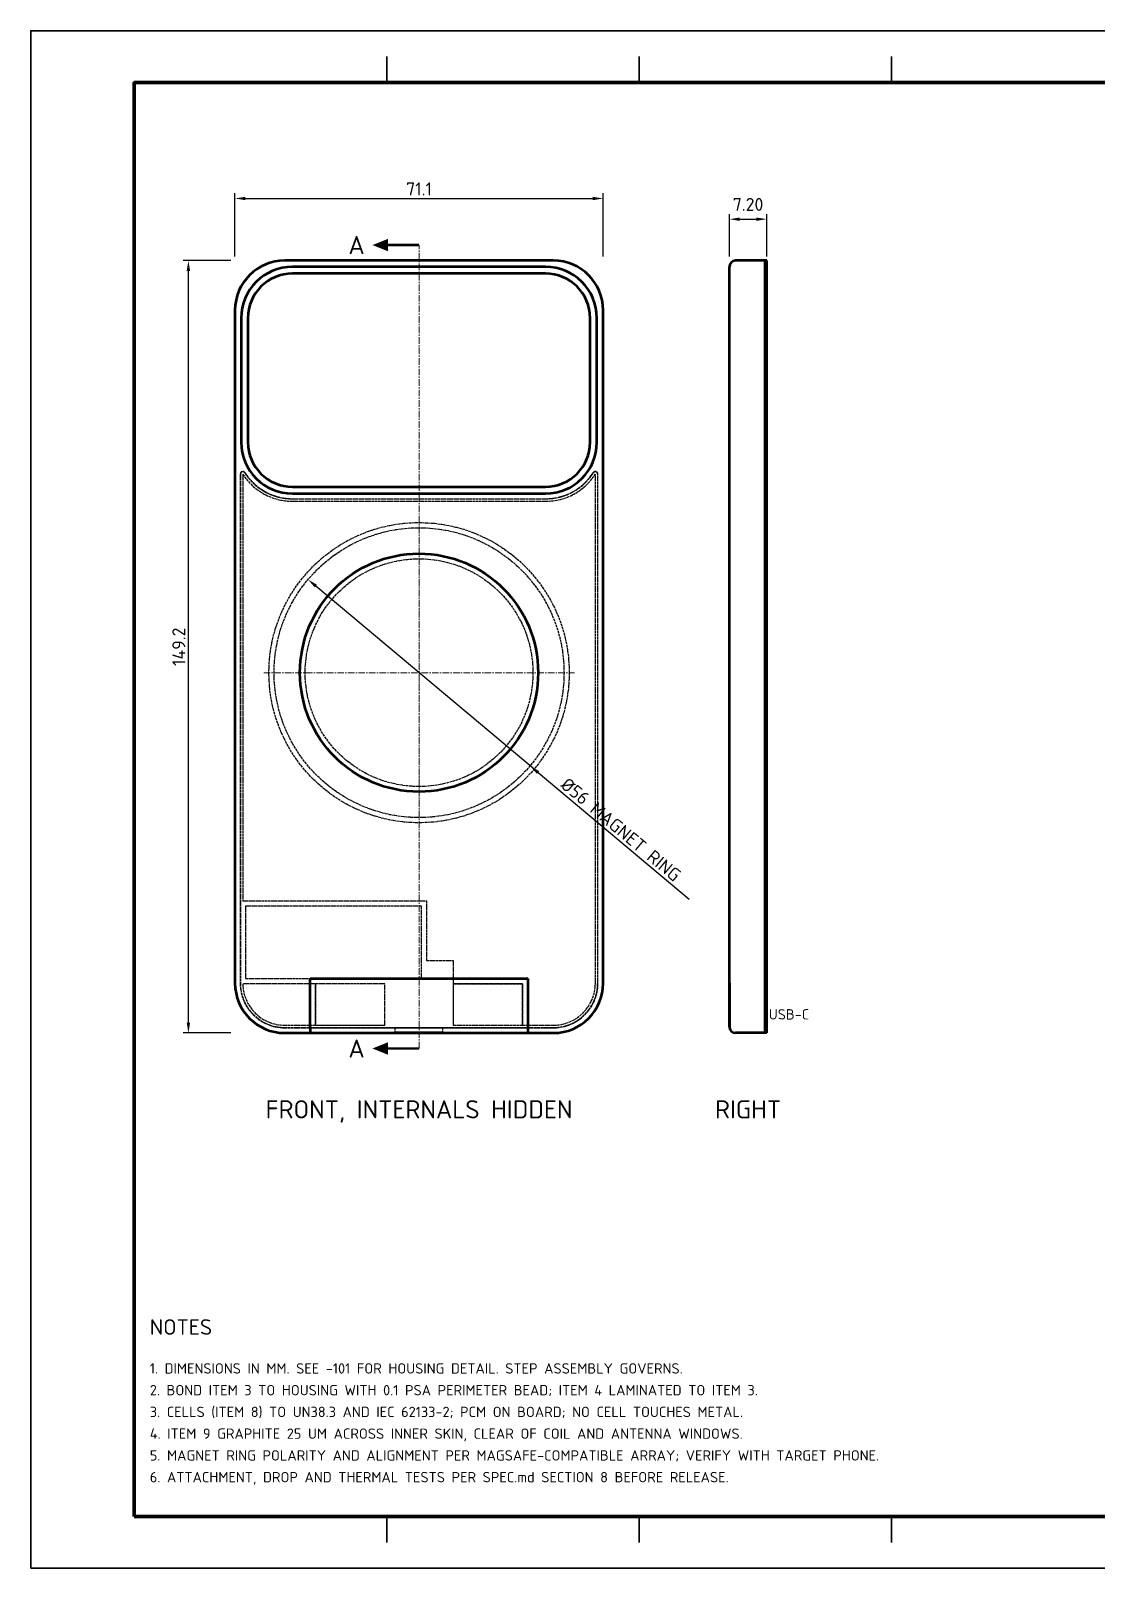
# Model space of a CAD drawing. Header units: millimetres. Extents: x 0 to 420, y 0 to 297.
# Drawn here: x 0 to 205.8, y 0 to 297 of the extents above; entities that cross this region are included whole.
import ezdxf
from ezdxf.enums import TextEntityAlignment as Align

# ---------------------------------------------------------------- set-up
doc = ezdxf.new("R2010")
doc.units = ezdxf.units.MM
doc.header["$LTSCALE"] = 0.4
doc.linetypes.add('CENTER', pattern=[5.08, 3.175, -0.635, 0.635, -0.635])
doc.linetypes.add('DASHED', pattern=[1.524, 1.27, -0.254])
for name, color, linetype, lineweight in [('BORDER', 7, 'CONTINUOUS', 70), ('CENTER', 1, 'CENTER', 18), ('DIM', 4, 'CONTINUOUS', 18), ('HIDDEN', 8, 'DASHED', 25), ('OUTLINE', 7, 'CONTINUOUS', 50), ('SECTION', 7, 'CONTINUOUS', 50), ('TEXT', 7, 'CONTINUOUS', 25), ('TITLE', 7, 'CONTINUOUS', 35)]:
    doc.layers.add(name, color=color, linetype=linetype, lineweight=lineweight)
doc.styles.add('KHENSU', font='isocpeur.ttf')
doc.dimstyles.new('KHENSU', dxfattribs={"dimtxt": 2.5, "dimasz": 2, "dimexe": 1, "dimexo": 0.8, "dimgap": 0.6, "dimtad": 1, "dimdsep": 46, "dimtxsty": 'KHENSU', "dimcen": -1.5, "dimclrd": 4, "dimclre": 4, "dimclrt": 7, "dimazin": 3, "dimtfac": 1, "dimtmove": 2, "dimatfit": 3})

msp = doc.modelspace()

# ---------------------------------------------------------------- linework, layer by layer
at = {"layer": 'BORDER'}
msp.add_lwpolyline([(20, 10), (410, 10), (410, 287), (20, 287)], close=True, dxfattribs=at)
at = {"layer": 'CENTER'}
for p, q in [((75, 100.4), (75, 255.6)), ((75, 143), (75, 203)), ((45, 173), (105, 173))]:
    msp.add_line(p, q, dxfattribs=at)
at = {"layer": 'HIDDEN'}
for p, q in [((100.95, 252.6), (49.05, 252.6)), ((100.95, 252.6), (49.05, 252.6)), ((99.45, 250.1), (50.55, 250.1)), ((99.45, 250.1), (50.55, 250.1)), ((99.45, 250.1), (50.55, 250.1)), ((39.45, 243), (39.45, 113)), ((39.45, 243), (39.45, 113)), ((39.45, 243), (39.45, 113)), ((41.95, 241.5), (41.95, 217.5)), ((41.95, 241.5), (41.95, 217.5)), ((41.95, 241.5), (41.95, 217.5)), ((108.05, 217.5), (108.05, 241.5)), ((108.05, 217.5), (108.05, 241.5)), ((108.05, 217.5), (108.05, 241.5)), ((110.55, 113), (110.55, 243)), ((110.55, 113), (110.55, 243)), ((110.55, 113), (110.55, 243)), ((40.45, 211.359), (40.45, 113)), ((40.45, 211.359), (40.45, 113)), ((40.5, 211.359), (40.5, 113)), ((40.5, 211.359), (40.5, 113)), ((40.95, 211.359), (40.95, 128.9)), ((40.95, 211.359), (40.95, 128.9)), ((109.05, 113), (109.05, 211.359)), ((109.05, 113), (109.05, 211.359)), ((109.5, 113), (109.5, 211.359)), ((109.5, 113), (109.5, 211.359)), ((109.55, 113), (109.55, 211.359)), ((109.55, 113), (109.55, 211.359)), ((50.55, 208.9), (99.45, 208.9)), ((50.55, 208.9), (99.45, 208.9)), ((50.55, 208.9), (99.45, 208.9)), ((50.55, 206.604), (99.45, 206.604)), ((50.55, 206.604), (99.45, 206.604)), ((50.55, 206.554), (99.45, 206.554)), ((50.55, 206.554), (99.45, 206.554)), ((50.55, 206.104), (99.45, 206.104)), ((50.55, 206.104), (99.45, 206.104)), ((40.95, 128.9), (76.45, 128.9)), ((40.95, 128.9), (76.45, 128.9)), ((75.45, 127.9), (41.45, 127.9)), ((75.45, 127.9), (41.45, 127.9)), ((41.45, 127.9), (41.45, 113.9)), ((41.45, 127.9), (41.45, 113.9)), ((75.45, 113.9), (75.45, 127.9)), ((75.45, 113.9), (75.45, 127.9)), ((76.45, 128.9), (76.45, 117.4)), ((76.45, 128.9), (76.45, 117.4)), ((76.45, 117.4), (81.6, 117.4)), ((76.45, 117.4), (81.6, 117.4)), ((81.6, 117.4), (81.6, 104.9)), ((81.6, 117.4), (81.6, 112.9)), ((55, 112.9), (40.951, 112.9)), ((68.4, 112.9), (40.951, 112.9)), ((41.45, 113.9), (75.45, 113.9)), ((41.45, 113.9), (75.45, 113.9)), ((54, 104.4), (54, 113.9)), ((54, 113.9), (96, 113.9)), ((54, 104.4), (54, 113.9)), ((54, 113.9), (96, 113.9)), ((55, 104.9), (55, 112.9)), ((55, 112.9), (55, 104.9)), ((68.4, 112.9), (55, 112.9)), ((68.4, 104.9), (68.4, 112.9)), ((68.4, 104.9), (68.4, 112.9)), ((81.6, 112.9), (81.6, 104.9)), ((95, 112.9), (81.6, 112.9)), ((81.6, 112.9), (95, 112.9)), ((95, 104.9), (95, 112.9)), ((95, 112.9), (95, 104.9)), ((96, 113.9), (96, 104.4)), ((96, 113.9), (96, 104.4)), ((49.05, 104.9), (55, 104.9)), ((49.05, 104.9), (68.4, 104.9)), ((49.05, 104.45), (100.95, 104.45)), ((49.05, 104.45), (100.95, 104.45)), ((49.05, 104.4), (100.95, 104.4)), ((49.05, 104.4), (54, 104.4)), ((54, 104.4), (54, 103.4)), ((54, 104.4), (96, 104.4)), ((54, 104.4), (54, 103.4)), ((54, 104.4), (96, 104.4)), ((54, 104.4), (96, 104.4)), ((55, 104.9), (68.4, 104.9)), ((79.6, 104.4), (70.4, 104.4)), ((70.4, 103.4), (70.4, 104.4)), ((70.4, 103.4), (70.4, 104.4)), ((70.4, 104.4), (79.6, 104.4)), ((79.6, 103.4), (79.6, 104.4)), ((79.6, 103.4), (79.6, 104.4)), ((81.6, 104.9), (95, 104.9)), ((81.6, 104.9), (100.95, 104.9)), ((95, 104.9), (100.95, 104.9)), ((96, 103.4), (96, 104.4)), ((96, 104.4), (100.95, 104.4)), ((96, 103.4), (96, 104.4)), ((49.05, 103.4), (100.95, 103.4)), ((49.05, 103.4), (100.95, 103.4)), ((54, 103.4), (96, 103.4)), ((54, 103.4), (96, 103.4)), ((70.4, 103.4), (79.6, 103.4)), ((70.4, 103.4), (79.6, 103.4))]:
    msp.add_line(p, q, dxfattribs=at)
for radius in [29, 29, 29, 29, 28, 28, 23, 23, 23, 23, 22, 22]:
    msp.add_circle((75, 173), radius, dxfattribs=at)
for centre, radius, start, end in [((49.05, 243), 9.6, 90, 180), ((49.05, 243), 9.6, 90, 180), ((49.05, 243), 9.6, 90, 180), ((100.95, 243), 9.6, 0, 90), ((100.95, 243), 9.6, 0, 90), ((100.95, 243), 9.6, 0, 90), ((50.55, 241.5), 8.6, 90, 180), ((50.55, 241.5), 8.6, 90, 180), ((50.55, 241.5), 8.6, 90, 180), ((99.45, 241.5), 8.6, 0, 90), ((99.45, 241.5), 8.6, 0, 90), ((99.45, 241.5), 8.6, 0, 90), ((50.55, 217.5), 8.6, 180, -90), ((50.55, 217.5), 8.6, 180, -90), ((50.55, 217.5), 8.6, 180, -90), ((99.45, 217.5), 8.6, -90, 0), ((99.45, 217.5), 8.6, -90, 0), ((99.45, 217.5), 8.6, -90, 0), ((40.95, 211.359), 0.5, 32.60668, 180), ((40.95, 211.359), 0.5, 32.60668, 180), ((40.95, 211.359), 0.45, 32.60668, 180), ((40.95, 211.359), 0.45, 32.60668, 180), ((50.55, 217.5), 11.396, -147.39332, -90), ((50.55, 217.5), 11.396, -147.39332, -90), ((50.55, 217.5), 10.946, -147.39332, -90), ((50.55, 217.5), 10.946, -147.39332, -90), ((50.55, 217.5), 10.896, -147.39332, -90), ((50.55, 217.5), 10.896, -147.39332, -90), ((99.45, 217.5), 10.896, -90, -32.60668), ((99.45, 217.5), 10.896, -90, -32.60668), ((99.45, 217.5), 10.946, -90, -32.60668), ((99.45, 217.5), 10.946, -90, -32.60668), ((99.45, 217.5), 11.396, -90, -32.60668), ((99.45, 217.5), 11.396, -90, -32.60668), ((109.05, 211.359), 0.5, 0, 147.39332), ((109.05, 211.359), 0.5, 0, 147.39332), ((109.05, 211.359), 0.45, 0, 147.39332), ((109.05, 211.359), 0.45, 0, 147.39332), ((49.05, 113), 9.6, 180, -90), ((49.05, 113), 9.6, 180, -90), ((49.05, 113), 9.6, 180, -90), ((49.05, 113), 8.6, 180, -90), ((49.05, 113), 8.6, 180, -90), ((49.05, 113), 8.55, 180, -90), ((49.05, 113), 8.55, 180, -90), ((49.05, 113), 8.1, -179.29263, -90), ((49.05, 113), 8.1, -179.29263, -90), ((100.95, 113), 9.6, -90, 0), ((100.95, 113), 8.6, -90, 0), ((100.95, 113), 8.6, -90, 0), ((100.95, 113), 8.55, -90, 0), ((100.95, 113), 8.55, -90, 0), ((100.95, 113), 9.6, -90, 0), ((100.95, 113), 9.6, -90, 0), ((100.95, 113), 8.1, -90, 0), ((100.95, 113), 8.1, -90, 0)]:
    msp.add_arc(centre, radius, start, end, dxfattribs=at)
at = {"layer": 'OUTLINE'}
for p, q in [((100.95, 252.6), (49.05, 252.6)), ((100.95, 252.6), (49.05, 252.6)), ((141.85, 252.6), (136.15, 252.6)), ((142.15, 252.6), (141.85, 252.6)), ((99.45, 251.396), (50.55, 251.396)), ((99.45, 250.1), (50.55, 250.1)), ((39.45, 243), (39.45, 113)), ((40.654, 241.5), (40.654, 217.5)), ((41.95, 241.5), (41.95, 217.5)), ((108.05, 217.5), (108.05, 241.5)), ((109.346, 217.5), (109.346, 241.5)), ((110.55, 113), (110.55, 243)), ((134.95, 113), (134.95, 243)), ((141.85, 113), (141.85, 243)), ((141.85, 113), (141.85, 243)), ((142.15, 113), (142.15, 243)), ((50.55, 208.9), (99.45, 208.9)), ((50.55, 207.604), (99.45, 207.604)), ((54, 104.6), (54, 113.9)), ((54, 113.9), (96, 113.9)), ((54, 104.6), (54, 113.9)), ((54, 113.9), (96, 113.9)), ((96, 113.9), (96, 104.6)), ((96, 113.9), (96, 104.6)), ((134.95, 113), (134.95, 104.6)), ((49.05, 103.4), (54, 103.4)), ((49.05, 103.4), (54, 103.4)), ((54, 103.4), (70.4, 103.4)), ((54, 103.4), (96, 103.4)), ((79.6, 103.4), (70.4, 103.4)), ((79.6, 103.4), (96, 103.4)), ((96, 103.4), (100.95, 103.4)), ((96, 103.4), (100.95, 103.4)), ((141.85, 103.4), (136.15, 103.4)), ((141.25, 103.4), (136.15, 103.4)), ((141.85, 103.4), (141.25, 103.4)), ((142.15, 103.4), (141.85, 103.4)), ((142.15, 103.4), (141.85, 103.4))]:
    msp.add_line(p, q, dxfattribs=at)
for points in [[(141.85, 243), (141.85, 243.31), (141.85, 243.619), (141.85, 243.929), (141.85, 244.239), (141.85, 244.548), (141.85, 244.858), (141.85, 245.168), (141.85, 245.477), (141.85, 245.787), (141.85, 246.097), (141.85, 246.406), (141.85, 246.716), (141.85, 247.026), (141.85, 247.335), (141.85, 247.645), (141.85, 247.955), (141.85, 248.265), (141.85, 248.574), (141.85, 248.884), (141.85, 249.194), (141.85, 249.503), (141.85, 249.813), (141.85, 250.123), (141.85, 250.432), (141.85, 250.742), (141.85, 251.052), (141.85, 251.361), (141.85, 251.671), (141.85, 251.981), (141.85, 252.29), (141.85, 252.6)], [(141.85, 243), (141.85, 243.31), (141.85, 243.619), (141.85, 243.929), (141.85, 244.239), (141.85, 244.548), (141.85, 244.858), (141.85, 245.168), (141.85, 245.477), (141.85, 245.787), (141.85, 246.097), (141.85, 246.406), (141.85, 246.716), (141.85, 247.026), (141.85, 247.335), (141.85, 247.645), (141.85, 247.955), (141.85, 248.265), (141.85, 248.574), (141.85, 248.884), (141.85, 249.194), (141.85, 249.503), (141.85, 249.813), (141.85, 250.123), (141.85, 250.432), (141.85, 250.742), (141.85, 251.052), (141.85, 251.361), (141.85, 251.671), (141.85, 251.981), (141.85, 252.29), (141.85, 252.6)], [(142.15, 243), (142.15, 243.31), (142.15, 243.619), (142.15, 243.929), (142.15, 244.239), (142.15, 244.548), (142.15, 244.858), (142.15, 245.168), (142.15, 245.477), (142.15, 245.787), (142.15, 246.097), (142.15, 246.406), (142.15, 246.716), (142.15, 247.026), (142.15, 247.335), (142.15, 247.645), (142.15, 247.955), (142.15, 248.265), (142.15, 248.574), (142.15, 248.884), (142.15, 249.194), (142.15, 249.503), (142.15, 249.813), (142.15, 250.123), (142.15, 250.432), (142.15, 250.742), (142.15, 251.052), (142.15, 251.361), (142.15, 251.671), (142.15, 251.981), (142.15, 252.29), (142.15, 252.6)], [(134.95, 251.4), (134.95, 251.4), (134.95, 251.4), (134.95, 251.4), (134.95, 251.4), (134.95, 251.399), (134.95, 251.399), (134.95, 251.399), (134.95, 251.399), (134.95, 251.399), (134.95, 251.399), (134.95, 251.399), (134.95, 251.399), (134.95, 251.398), (134.95, 251.398), (134.95, 251.398), (134.95, 251.398), (134.95, 251.398), (134.95, 251.398), (134.95, 251.398), (134.95, 251.398), (134.95, 251.397), (134.95, 251.397), (134.95, 251.397), (134.95, 251.397), (134.95, 251.397), (134.95, 251.397), (134.95, 251.397), (134.95, 251.397), (134.95, 251.396), (134.95, 251.396), (134.95, 251.396)], [(134.95, 243), (134.95, 243.271), (134.95, 243.542), (134.95, 243.813), (134.95, 244.084), (134.95, 244.355), (134.95, 244.626), (134.95, 244.897), (134.95, 245.168), (134.95, 245.439), (134.95, 245.71), (134.95, 245.981), (134.95, 246.252), (134.95, 246.523), (134.95, 246.794), (134.95, 247.065), (134.95, 247.335), (134.95, 247.606), (134.95, 247.877), (134.95, 248.148), (134.95, 248.419), (134.95, 248.69), (134.95, 248.961), (134.95, 249.232), (134.95, 249.503), (134.95, 249.774), (134.95, 250.045), (134.95, 250.316), (134.95, 250.587), (134.95, 250.858), (134.95, 251.129), (134.95, 251.4)], [(134.95, 104.6), (134.95, 104.871), (134.95, 105.142), (134.95, 105.413), (134.95, 105.684), (134.95, 105.955), (134.95, 106.226), (134.95, 106.497), (134.95, 106.768), (134.95, 107.039), (134.95, 107.31), (134.95, 107.581), (134.95, 107.852), (134.95, 108.123), (134.95, 108.394), (134.95, 108.665), (134.95, 108.935), (134.95, 109.206), (134.95, 109.477), (134.95, 109.748), (134.95, 110.019), (134.95, 110.29), (134.95, 110.561), (134.95, 110.832), (134.95, 111.103), (134.95, 111.374), (134.95, 111.645), (134.95, 111.916), (134.95, 112.187), (134.95, 112.458), (134.95, 112.729), (134.95, 113)], [(141.85, 103.4), (141.85, 103.71), (141.85, 104.019), (141.85, 104.329), (141.85, 104.639), (141.85, 104.948), (141.85, 105.258), (141.85, 105.568), (141.85, 105.877), (141.85, 106.187), (141.85, 106.497), (141.85, 106.806), (141.85, 107.116), (141.85, 107.426), (141.85, 107.735), (141.85, 108.045), (141.85, 108.355), (141.85, 108.665), (141.85, 108.974), (141.85, 109.284), (141.85, 109.594), (141.85, 109.903), (141.85, 110.213), (141.85, 110.523), (141.85, 110.832), (141.85, 111.142), (141.85, 111.452), (141.85, 111.761), (141.85, 112.071), (141.85, 112.381), (141.85, 112.69), (141.85, 113)], [(141.85, 103.4), (141.85, 103.71), (141.85, 104.019), (141.85, 104.329), (141.85, 104.639), (141.85, 104.948), (141.85, 105.258), (141.85, 105.568), (141.85, 105.877), (141.85, 106.187), (141.85, 106.497), (141.85, 106.806), (141.85, 107.116), (141.85, 107.426), (141.85, 107.735), (141.85, 108.045), (141.85, 108.355), (141.85, 108.665), (141.85, 108.974), (141.85, 109.284), (141.85, 109.594), (141.85, 109.903), (141.85, 110.213), (141.85, 110.523), (141.85, 110.832), (141.85, 111.142), (141.85, 111.452), (141.85, 111.761), (141.85, 112.071), (141.85, 112.381), (141.85, 112.69), (141.85, 113)], [(142.15, 103.4), (142.15, 103.71), (142.15, 104.019), (142.15, 104.329), (142.15, 104.639), (142.15, 104.948), (142.15, 105.258), (142.15, 105.568), (142.15, 105.877), (142.15, 106.187), (142.15, 106.497), (142.15, 106.806), (142.15, 107.116), (142.15, 107.426), (142.15, 107.735), (142.15, 108.045), (142.15, 108.355), (142.15, 108.665), (142.15, 108.974), (142.15, 109.284), (142.15, 109.594), (142.15, 109.903), (142.15, 110.213), (142.15, 110.523), (142.15, 110.832), (142.15, 111.142), (142.15, 111.452), (142.15, 111.761), (142.15, 112.071), (142.15, 112.381), (142.15, 112.69), (142.15, 113)], [(54, 104.6), (54, 104.561), (54, 104.523), (54, 104.484), (54, 104.445), (54, 104.406), (54, 104.368), (54, 104.329), (54, 104.29), (54, 104.252), (54, 104.213), (54, 104.174), (54, 104.135), (54, 104.097), (54, 104.058), (54, 104.019), (54, 103.981), (54, 103.942), (54, 103.903), (54, 103.865), (54, 103.826), (54, 103.787), (54, 103.748), (54, 103.71), (54, 103.671), (54, 103.632), (54, 103.594), (54, 103.555), (54, 103.516), (54, 103.477), (54, 103.439), (54, 103.4)], [(54, 104.6), (54, 104.561), (54, 104.523), (54, 104.484), (54, 104.445), (54, 104.406), (54, 104.368), (54, 104.329), (54, 104.29), (54, 104.252), (54, 104.213), (54, 104.174), (54, 104.135), (54, 104.097), (54, 104.058), (54, 104.019), (54, 103.981), (54, 103.942), (54, 103.903), (54, 103.865), (54, 103.826), (54, 103.787), (54, 103.748), (54, 103.71), (54, 103.671), (54, 103.632), (54, 103.594), (54, 103.555), (54, 103.516), (54, 103.477), (54, 103.439), (54, 103.4)], [(96, 104.6), (96, 104.561), (96, 104.523), (96, 104.484), (96, 104.445), (96, 104.406), (96, 104.368), (96, 104.329), (96, 104.29), (96, 104.252), (96, 104.213), (96, 104.174), (96, 104.135), (96, 104.097), (96, 104.058), (96, 104.019), (96, 103.981), (96, 103.942), (96, 103.903), (96, 103.865), (96, 103.826), (96, 103.787), (96, 103.748), (96, 103.71), (96, 103.671), (96, 103.632), (96, 103.594), (96, 103.555), (96, 103.516), (96, 103.477), (96, 103.439), (96, 103.4)], [(96, 104.6), (96, 104.561), (96, 104.523), (96, 104.484), (96, 104.445), (96, 104.406), (96, 104.368), (96, 104.329), (96, 104.29), (96, 104.252), (96, 104.213), (96, 104.174), (96, 104.135), (96, 104.097), (96, 104.058), (96, 104.019), (96, 103.981), (96, 103.942), (96, 103.903), (96, 103.865), (96, 103.826), (96, 103.787), (96, 103.748), (96, 103.71), (96, 103.671), (96, 103.632), (96, 103.594), (96, 103.555), (96, 103.516), (96, 103.477), (96, 103.439), (96, 103.4)]]:
    msp.add_lwpolyline(points, dxfattribs=at)
msp.add_circle((75, 173), 23, dxfattribs=at)
msp.add_circle((75, 173), 23, dxfattribs=at)
for centre, radius, start, end in [((49.05, 243), 9.6, 90, 180), ((100.95, 243), 9.6, 0, 90), ((136.15, 251.4), 1.2, 90, 180), ((50.55, 241.5), 9.896, 90, 180), ((50.55, 241.5), 8.6, 90, 180), ((99.45, 241.5), 9.896, 0, 90), ((99.45, 241.5), 8.6, 0, 90), ((50.55, 217.5), 9.896, 180, -90), ((50.55, 217.5), 8.6, 180, -90), ((99.45, 217.5), 8.6, -90, 0), ((99.45, 217.5), 9.896, -90, 0), ((49.05, 113), 9.6, 180, -90), ((100.95, 113), 9.6, -90, 0), ((136.15, 104.6), 1.2, 180, -90)]:
    msp.add_arc(centre, radius, start, end, dxfattribs=at)
at = {"layer": 'SECTION', "const_width": 0.5}
for points in [[(75, 255.6), (69, 255.6)], [(75, 100.4), (69, 100.4)]]:
    msp.add_lwpolyline(points, dxfattribs=at)
at = {"layer": 'SECTION'}
for points in [[(69, 256.8), (66, 255.6), (69, 254.4)], [(69, 101.6), (66, 100.4), (69, 99.2)]]:
    msp.add_solid(points, dxfattribs=at)
at = {"layer": 'TITLE'}
for p, q in [((68.75, 287), (68.75, 292)), ((117.5, 287), (117.5, 292)), ((166.25, 287), (166.25, 292)), ((68.75, 10), (68.75, 5)), ((117.5, 10), (117.5, 5)), ((166.25, 10), (166.25, 5))]:
    msp.add_line(p, q, dxfattribs=at)
msp.add_lwpolyline([(0, 0), (420, 0), (420, 297), (0, 297)], close=True, dxfattribs=at)

# ---------------------------------------------------------------- texts
at = {"layer": 'TEXT', "style": 'KHENSU'}
for p in [(64.5, 255.6), (64.5, 100.4)]:
    msp.add_text('A', height=3.5, dxfattribs=at).set_placement(p, align=Align.MIDDLE_RIGHT)
for s, height, p in [('USB-C', 2, (142.55, 105.4)), ('NOTES', 3, (23, 44.2)), ('1. DIMENSIONS IN MM. SEE -101 FOR HOUSING DETAIL. STEP ASSEMBLY GOVERNS.', 2, (23, 37)), ('2. BOND ITEM 3 TO HOUSING WITH 0.1 PSA PERIMETER BEAD; ITEM 4 LAMINATED TO ITEM 3.', 2, (23, 32.8)), ('3. CELLS (ITEM 8) TO UN38.3 AND IEC 62133-2; PCM ON BOARD; NO CELL TOUCHES METAL.', 2, (23, 28.6)), ('4. ITEM 9 GRAPHITE 25 UM ACROSS INNER SKIN, CLEAR OF COIL AND ANTENNA WINDOWS.', 2, (23, 24.4)), ('5. MAGNET RING POLARITY AND ALIGNMENT PER MAGSAFE-COMPATIBLE ARRAY; VERIFY WITH TARGET PHONE.', 2, (23, 20.2)), ('6. ATTACHMENT, DROP AND THERMAL TESTS PER SPEC.md SECTION 8 BEFORE RELEASE.', 2, (23, 16))]:
    msp.add_text(s, height=height, dxfattribs=at).set_placement(p, align=Align.BOTTOM_LEFT)
for s, p in [('FRONT, INTERNALS HIDDEN', (75, 90.4)), ('RIGHT', (138.55, 90.4))]:
    msp.add_text(s, height=3.5, dxfattribs=at).set_placement(p, align=Align.TOP_CENTER)

# ---------------------------------------------------------------- dimensions: what is measured, and where the dimension line sits
at = {"layer": 'DIM'}
msp.add_linear_dim(base=(39.45, 264.6), p1=(39.45, 252.6), p2=(110.55, 252.6), dimstyle='KHENSU', override={"dimlfac": 1}, dxfattribs=at).render()
msp.add_linear_dim(base=(134.95, 260.6), p1=(134.95, 252.6), p2=(142.15, 252.6), text='7.20', dimstyle='KHENSU', override={"dimlfac": 1}, dxfattribs=at).render()
msp.add_linear_dim(base=(30.45, 103.4), p1=(39.45, 103.4), p2=(39.45, 252.6), angle=90, dimstyle='KHENSU', override={"dimlfac": 1}, dxfattribs=at).render()
msp.add_diameter_dim_2p(p1=(53.551, 190.998), p2=(96.449, 155.002), text='<> MAGNET RING', dimstyle='KHENSU', override={"dimlfac": 1}, dxfattribs=at).render()

doc.saveas('drawing.dxf')
